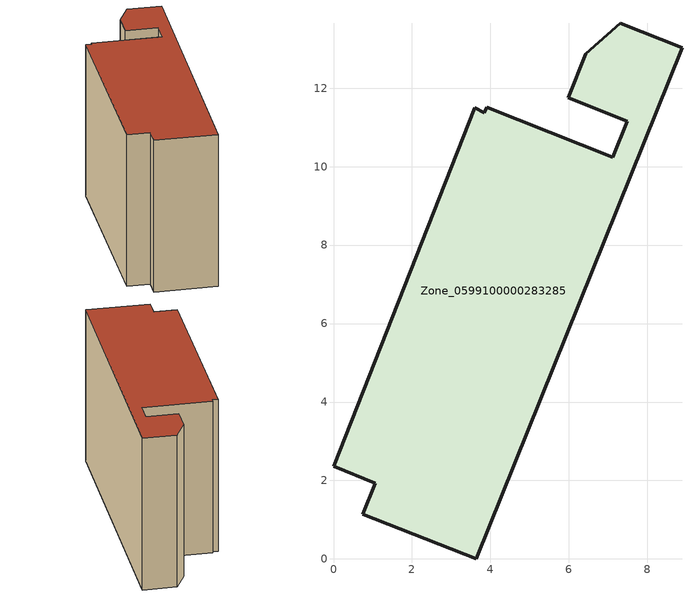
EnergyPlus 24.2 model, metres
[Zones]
Zone_0599100000283285
 floor ground (C_G): 3.91,11.51 7.11,10.24 7.48,11.15 5.98,11.76 6.42,12.88 7.3,13.66 8.88,13.03 3.64,0 0.75,1.15 1.07,1.94 0,2.36 3.6,11.5 3.84,11.37 z7.16
 wall outside (C_F): 1.07,1.94 0.75,1.15 3.64,0 8.88,13.03 7.3,13.66 6.42,12.88 5.98,11.76 7.48,11.15 7.11,10.24 3.91,11.51 3.84,11.37 3.6,11.5 0,2.36 1.07,1.94 z7.16:15.19
 roof outside (C_R): 7.11,10.24 3.91,11.51 3.84,11.37 3.6,11.5 0,2.36 1.07,1.94 0.75,1.15 3.64,0 8.88,13.03 7.3,13.66 6.42,12.88 5.98,11.76 7.48,11.15 z15.19
[BUILDING]
Pand.0599100000283285: North Axis=0; Terrain=City; Loads Convergence Tolerance Value=0.04; Temperature Convergence Tolerance Value=0.4; Solar Distribution=FullExterior; Maximum Number of Warmup Days=25; Minimum Number of Warmup Days=1
[Site:Location]
Rotterdam.The.Hague.AP_ZH_NLD Design_Conditions: Latitude=51.96; Longitude=4.45; Time Zone=1; Elevation=-4.5
[SITE:GROUNDTEMPERATURE:BUILDINGSURFACE]
18, 18, 18, 18, 18, 18, 18, 18, 18, 18, 18, 18
[MATERIAL] Thermal Absorptance=0.9; Solar Absorptance=0.7; Visible Absorptance=0.7
Name | Roughness | Thickness | Conductivity | Density | Specific Heat
G.TI.1975-1991 | MediumSmooth | 0.15 | 0.288461 | 540 | 1210
F.TI.1975-1991 | Rough | 0.3 | 0.230769 | 1920 | 840
R.TI.1975-1991 | MediumRough | 0.2 | 0.153846 | 1500 | 1000
[CONSTRUCTION]
C_G: G.TI.1975-1991
C_F: F.TI.1975-1991
C_R: R.TI.1975-1991
[ZONE]
Zone_0599100000283285: Type=1; Multiplier=1; Ceiling Height=Autocalculate; Volume=Autocalculate; Floor Area=autocalculate; Part of Total Floor Area=Yes
[ZONEINFILTRATION:DESIGNFLOWRATE]
Infil_Zone_0599100000283285: Zone or ZoneList or Space or SpaceList=Zone_0599100000283285; Schedule=AlwaysOn; Design Flow Rate Calculation Method=Flow/Area; Flow Rate per Floor Area=0.003; Constant Term Coefficient=1; Temperature Term Coefficient=0; Velocity Term Coefficient=0; Velocity Squared Term Coefficient=0
[HVACTEMPLATE:ZONE:IDEALLOADSAIRSYSTEM]
Zone_0599100000283285: Maximum Heating Supply Air Temperature=50; Minimum Cooling Supply Air Temperature=13; Maximum Heating Supply Air Humidity Ratio=0.0156; Minimum Cooling Supply Air Humidity Ratio=0.0077; Heating Limit=NoLimit; Cooling Limit=NoLimit; Dehumidification Control Type=ConstantSensibleHeatRatio; Cooling Sensible Heat Ratio=0.7; Dehumidification Setpoint=60; Humidification Control Type=None; Humidification Setpoint=30; Outdoor Air Method=None; Outdoor Air Flow Rate per Person=0.00944; Outdoor Air Flow Rate per Zone Floor Area=0; Outdoor Air Flow Rate per Zone=0; Demand Controlled Ventilation Type=None; Outdoor Air Economizer Type=NoEconomizer; Heat Recovery Type=None; Sensible Heat Recovery Effectiveness=0.7; Latent Heat Recovery Effectiveness=0.65
[ZONECONTROL:THERMOSTAT]
ThermostatControl_Zone_0599100000283285: Zone or ZoneList=Zone_0599100000283285; Control Type Schedule=DualSetpointControlType; Control 1=Thermostat_Zone_0599100000283285; Temperature Difference Between Cutout And Setpoint=0
[THERMOSTATSETPOINT:DUALSETPOINT]
Thermostat_Zone_0599100000283285: Heating Setpoint Temperature Schedule=HeatingSetpoint_Zone_0599100000283285; Cooling Setpoint Temperature Schedule=CoolingSetpoint_Zone_0599100000283285
[SCHEDULE:COMPACT]
HeatingSetpoint_Zone_0599100000283285: Through: 12/31, For: AllDays, Until: 24:00, 21
CoolingSetpoint_Zone_0599100000283285: Through: 12/31, For: AllDays, Until: 24:00, 24
DualSetpointControlType: Through: 12/31, For: AllDays, Until: 24:00, 4
AlwaysOn: Through: 12/31, For: AllDays, Until: 24:00, 1
